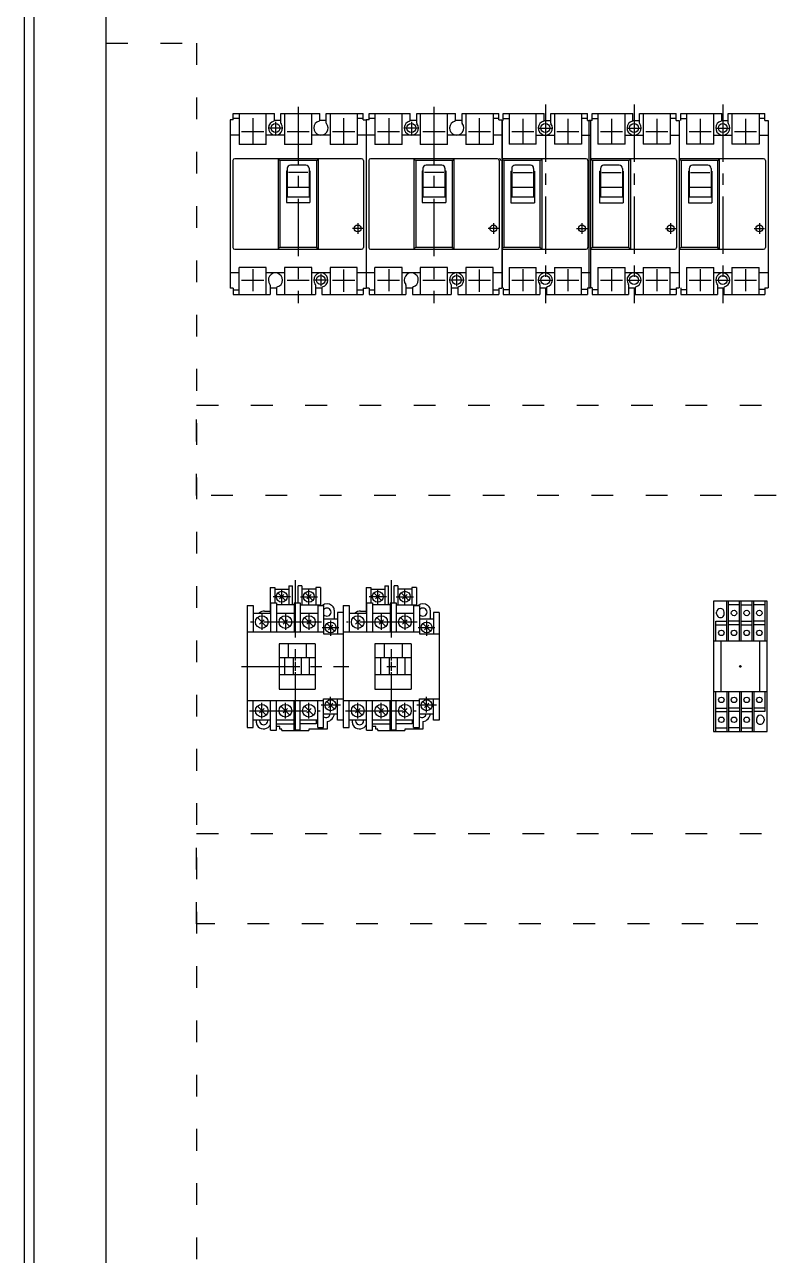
# Model space of a CAD drawing. Header units: millimetres. Extents: x 14879 to 47640, y -20740 to 344.
# Drawn here: x 43204 to 43616, y -1032 to -351 of the extents above; entities that cross this region are included whole.
import ezdxf

# ---------------------------------------------------------------- set-up
doc = ezdxf.new("R2010")
doc.units = ezdxf.units.MM
doc.linetypes.add('ACAD_ISO03W100', pattern=[30, 12, -18])
doc.linetypes.add('CENTER', pattern=[50.8, 31.75, -6.35, 6.35, -6.35])
for name, color, linetype in [('0A', 7, 'Continuous'), ('0B', 6, 'Continuous'), ('0C', 3, 'Continuous'), ('0D', 2, 'Continuous'), ('10', 6, 'CENTER'), ('F01_OUT', 6, 'Continuous'), ('F03_CNT', 1, 'CENTER')]:
    doc.layers.add(name, color=color, linetype=linetype)

msp = doc.modelspace()

# ---------------------------------------------------------------- linework, layer by layer
for p, q in [((43204.5, -1711.79), (43204.5, 288.21)), ((43209.5, 283.21), (43209.5, -1706.79)), ((43249.5, -1666.79), (43249.5, 243.21))]:
    msp.add_line(p, q)
at = {"color": 7, "linetype": 'Continuous'}
for p, q in [((43614.52, -670.14), (43585.02, -670.14)), ((43585.02, -670.14), (43585.02, -742.14)), ((43592.27, -692.14), (43592.27, -670.14)), ((43593.27, -692.14), (43593.27, -670.14)), ((43599.27, -672.14), (43593.27, -672.14)), ((43599.27, -692.14), (43599.27, -670.14)), ((43600.27, -692.14), (43600.27, -670.14)), ((43600.27, -672.14), (43606.27, -672.14)), ((43606.27, -692.14), (43606.27, -670.14)), ((43607.27, -692.14), (43607.27, -670.14)), ((43613.27, -672.14), (43607.27, -672.14)), ((43613.27, -670.14), (43613.27, -692.14)), ((43614.52, -742.14), (43614.52, -670.14)), ((43586.67, -677.04), (43586.67, -676.24)), ((43590.87, -677.04), (43590.87, -676.24)), ((43586.27, -681.14), (43592.27, -681.14)), ((43586.27, -692.14), (43586.27, -681.14)), ((43586.27, -683.14), (43592.27, -683.14)), ((43599.27, -681.14), (43593.27, -681.14)), ((43599.27, -683.14), (43593.27, -683.14)), ((43600.27, -681.14), (43606.27, -681.14)), ((43600.27, -683.14), (43606.27, -683.14)), ((43613.27, -681.14), (43607.27, -681.14)), ((43613.27, -683.14), (43607.27, -683.14)), ((43614.52, -692.14), (43585.02, -692.14)), ((43589.02, -692.14), (43589.02, -720.14)), ((43610.52, -720.14), (43610.52, -692.14)), ((43614.52, -720.14), (43585.02, -720.14)), ((43586.27, -742.14), (43586.27, -720.14)), ((43592.27, -720.14), (43592.27, -742.14)), ((43593.27, -720.14), (43593.27, -742.14)), ((43599.27, -720.14), (43599.27, -742.14)), ((43600.27, -720.14), (43600.27, -742.14)), ((43606.27, -720.14), (43606.27, -742.14)), ((43607.27, -720.14), (43607.27, -742.14)), ((43613.27, -720.14), (43613.27, -731.14)), ((43586.27, -729.14), (43592.27, -729.14)), ((43586.27, -731.14), (43592.27, -731.14)), ((43599.27, -729.14), (43593.27, -729.14)), ((43599.27, -731.14), (43593.27, -731.14)), ((43600.27, -729.14), (43606.27, -729.14)), ((43600.27, -731.14), (43606.27, -731.14)), ((43613.27, -729.14), (43607.27, -729.14)), ((43613.27, -731.14), (43607.27, -731.14)), ((43586.27, -740.14), (43592.27, -740.14)), ((43599.27, -740.14), (43593.27, -740.14)), ((43600.27, -740.14), (43606.27, -740.14)), ((43608.67, -735.24), (43608.67, -736.04)), ((43612.87, -735.24), (43612.87, -736.04)), ((43585.02, -742.14), (43614.52, -742.14))]:
    msp.add_line(p, q, dxfattribs=at)
at = {"color": 1, "linetype": 'ACAD_ISO03W100'}
for points in [[(43249.5, -361.79), (43299.49, -361.79), (43299.49, -1487.35), (43249.5, -1487.35)], [(43299.49, -611.79), (43299.49, -561.79), (44009.51, -561.79), (44009.51, -611.79)], [(43299.49, -848.44), (43299.49, -798.45), (43909.51, -798.45), (43909.51, -848.44)]]:
    msp.add_lwpolyline(points, close=True, dxfattribs=at)
at = {"color": 7, "linetype": 'Continuous'}
for centre, radius in [((43596.27, -676.64), 1.5), ((43603.27, -676.64), 1.5), ((43610.27, -676.64), 1.5), ((43589.27, -687.64), 1.5), ((43596.27, -687.64), 1.5), ((43603.27, -687.64), 1.5), ((43610.27, -687.64), 1.5), ((43599.77, -706.14), 0.5), ((43589.27, -724.64), 1.5), ((43596.27, -724.64), 1.5), ((43603.27, -724.64), 1.5), ((43610.27, -724.64), 1.5), ((43589.27, -735.64), 1.5), ((43596.27, -735.64), 1.5), ((43603.27, -735.64), 1.5)]:
    msp.add_circle(centre, radius, dxfattribs=at)
for centre, start, end in [((43588.77, -676.24), 0, 179.99996), ((43588.77, -677.04), 179.99998, 0.00001), ((43610.77, -735.24), 0, 179.99996), ((43610.77, -736.04), 179.99998, 0.00001)]:
    msp.add_arc(centre, 2.1, start, end, dxfattribs=at)
at = {"layer": '0A', "color": 7, "linetype": 'Continuous'}
for p, q in [((43351.49, -706.14), (43356.49, -706.14)), ((43353.99, -703.64), (43353.99, -708.64)), ((43404.49, -706.14), (43409.49, -706.14)), ((43406.99, -703.64), (43406.99, -708.64))]:
    msp.add_line(p, q, dxfattribs=at)
at = {"layer": '0B', "color": 6, "linetype": 'Continuous'}
for p, q in [((43340.04, -662.54), (43340.04, -675.54)), ((43340.04, -662.54), (43342.64, -662.54)), ((43342.64, -662.54), (43342.64, -663.54)), ((43342.64, -663.54), (43350.34, -663.54)), ((43350.34, -661.64), (43350.34, -663.54)), ((43350.34, -661.64), (43352.39, -661.64)), ((43352.39, -672.04), (43352.39, -661.64)), ((43355.59, -670.94), (43355.59, -661.64)), ((43357.64, -661.64), (43355.59, -661.64)), ((43357.64, -661.64), (43357.64, -663.54)), ((43365.34, -663.54), (43357.64, -663.54)), ((43367.94, -662.54), (43365.34, -662.54)), ((43365.34, -662.54), (43365.34, -663.54)), ((43367.94, -662.54), (43367.94, -672.44)), ((43393.04, -662.54), (43393.04, -675.54)), ((43393.04, -662.54), (43395.64, -662.54)), ((43395.64, -662.54), (43395.64, -663.54)), ((43395.64, -663.54), (43403.34, -663.54)), ((43403.34, -661.64), (43403.34, -663.54)), ((43403.34, -661.64), (43405.39, -661.64)), ((43405.39, -672.04), (43405.39, -661.64)), ((43408.59, -670.94), (43408.59, -661.64)), ((43410.64, -661.64), (43408.59, -661.64)), ((43410.64, -661.64), (43410.64, -663.54)), ((43418.34, -663.54), (43410.64, -663.54)), ((43420.94, -662.54), (43418.34, -662.54)), ((43418.34, -662.54), (43418.34, -663.54)), ((43420.94, -662.54), (43420.94, -672.44)), ((43327.49, -672.44), (43330.64, -672.44)), ((43327.49, -672.44), (43327.49, -739.84)), ((43330.64, -672.44), (43330.64, -676.64)), ((43353.34, -672.04), (43352.39, -672.04)), ((43353.34, -670.94), (43355.59, -670.94)), ((43353.34, -670.94), (43353.34, -672.04)), ((43367.94, -672.44), (43368.93, -672.44)), ((43380.49, -672.44), (43383.64, -672.44)), ((43380.49, -672.44), (43380.49, -739.84)), ((43383.64, -672.44), (43383.64, -676.64)), ((43406.34, -672.04), (43405.39, -672.04)), ((43406.34, -670.94), (43408.59, -670.94)), ((43406.34, -670.94), (43406.34, -672.04)), ((43420.94, -672.44), (43421.93, -672.44)), ((43330.64, -676.64), (43334.04, -676.64)), ((43336.99, -675.54), (43340.04, -675.54)), ((43375.49, -675.02), (43375.49, -679.94)), ((43375.49, -679.94), (43377.34, -679.94)), ((43380.49, -676.44), (43377.34, -676.44)), ((43377.34, -676.44), (43377.34, -679.94)), ((43380.49, -676.44), (43380.49, -735.84)), ((43383.64, -676.64), (43387.04, -676.64)), ((43389.99, -675.54), (43393.04, -675.54)), ((43428.49, -675.02), (43428.49, -679.94)), ((43428.49, -679.94), (43430.34, -679.94)), ((43433.49, -676.44), (43430.34, -676.44)), ((43430.34, -676.44), (43430.34, -679.94)), ((43433.49, -676.44), (43433.49, -735.84)), ((43433.49, -676.44), (43433.49, -735.84)), ((43375.49, -732.34), (43377.34, -732.34)), ((43377.34, -735.84), (43377.34, -732.34)), ((43428.49, -732.34), (43430.34, -732.34)), ((43430.34, -735.84), (43430.34, -732.34)), ((43327.49, -739.84), (43330.64, -739.84)), ((43330.64, -735.64), (43332.49, -735.64)), ((43330.64, -739.84), (43330.64, -735.64)), ((43332.49, -737.26), (43332.49, -735.64)), ((43340.34, -741.34), (43340.34, -738.47)), ((43340.34, -741.34), (43343.64, -741.34)), ((43343.64, -741.34), (43343.64, -739.44)), ((43345.49, -739.44), (43343.64, -739.44)), ((43345.49, -740.84), (43345.49, -739.44)), ((43346.49, -740.84), (43345.49, -740.84)), ((43346.49, -741.64), (43346.49, -740.84)), ((43361.49, -740.84), (43361.49, -741.64)), ((43371.49, -740.84), (43361.49, -740.84)), ((43371.49, -736.61), (43371.49, -740.84)), ((43380.49, -735.84), (43377.34, -735.84)), ((43380.49, -739.84), (43383.64, -739.84)), ((43383.64, -735.64), (43385.49, -735.64)), ((43383.64, -739.84), (43383.64, -735.64)), ((43385.49, -737.26), (43385.49, -735.64)), ((43393.34, -741.34), (43393.34, -738.47)), ((43393.34, -741.34), (43396.64, -741.34)), ((43396.64, -741.34), (43396.64, -739.44)), ((43398.49, -739.44), (43396.64, -739.44)), ((43398.49, -740.84), (43398.49, -739.44)), ((43399.49, -740.84), (43398.49, -740.84)), ((43399.49, -741.64), (43399.49, -740.84)), ((43414.49, -740.84), (43414.49, -741.64)), ((43424.49, -740.84), (43414.49, -740.84)), ((43424.49, -736.61), (43424.49, -740.84)), ((43433.49, -735.84), (43430.34, -735.84)), ((43346.49, -741.64), (43361.49, -741.64)), ((43399.49, -741.64), (43414.49, -741.64))]:
    msp.add_line(p, q, dxfattribs=at)
for centre, radius, start, end in [((43371.49, -676.14), 4.5, 55.3083, 124.692), ((43371.49, -676.14), 4.5, 48.1896, 55.3083), ((43372.49, -675.02), 3, 0, 48.1897), ((43424.49, -676.14), 4.5, 55.3083, 124.692), ((43424.49, -676.14), 4.5, 48.1896, 55.3083), ((43425.49, -675.02), 3, 0, 48.1897), ((43336.99, -680.04), 4.5, 90.0002, 130.927), ((43389.99, -680.04), 4.5, 90.0002, 130.927), ((43370.99, -732.14), 4.5, 276.379, 357.453), ((43423.99, -732.14), 4.5, 276.379, 357.453), ((43335.49, -737.26), 3, 180, 228.19), ((43336.49, -736.14), 4.5, 228.19, 328.822), ((43388.49, -737.26), 3, 180, 228.19), ((43389.49, -736.14), 4.5, 228.19, 328.822)]:
    msp.add_arc(centre, radius, start, end, dxfattribs=at)
at = {"layer": '0C', "color": 3, "linetype": 'Continuous'}
for p, q in [((43342.64, -663.54), (43342.64, -670.94)), ((43350.34, -663.54), (43350.34, -672.04)), ((43357.64, -663.54), (43357.64, -672.04)), ((43365.34, -663.54), (43365.34, -672.04)), ((43395.64, -663.54), (43395.64, -670.94)), ((43403.34, -663.54), (43403.34, -672.04)), ((43410.64, -663.54), (43410.64, -672.04)), ((43418.34, -663.54), (43418.34, -672.04)), ((43340.34, -670.94), (43343.64, -670.94)), ((43340.34, -670.94), (43340.34, -687.14)), ((43343.64, -670.94), (43343.64, -687.14)), ((43352.39, -672.04), (43343.64, -672.04)), ((43353.34, -672.04), (43353.34, -687.14)), ((43355.59, -670.94), (43356.64, -670.94)), ((43356.64, -670.94), (43356.64, -687.14)), ((43356.64, -672.04), (43367.94, -672.04)), ((43366.34, -672.44), (43367.94, -672.44)), ((43366.34, -672.44), (43366.34, -687.14)), ((43368.93, -672.44), (43369.64, -672.44)), ((43369.64, -672.44), (43369.64, -688.14)), ((43393.34, -670.94), (43396.64, -670.94)), ((43393.34, -670.94), (43393.34, -687.14)), ((43396.64, -670.94), (43396.64, -687.14)), ((43405.39, -672.04), (43396.64, -672.04)), ((43406.34, -672.04), (43406.34, -687.14)), ((43408.59, -670.94), (43409.64, -670.94)), ((43409.64, -670.94), (43409.64, -687.14)), ((43409.64, -672.04), (43420.94, -672.04)), ((43419.34, -672.44), (43420.94, -672.44)), ((43419.34, -672.44), (43419.34, -687.14)), ((43421.93, -672.44), (43422.64, -672.44)), ((43422.64, -672.44), (43422.64, -688.14)), ((43330.64, -676.64), (43330.64, -687.14)), ((43334.04, -676.64), (43339.94, -676.64)), ((43339.94, -676.64), (43340.34, -676.64)), ((43340.04, -675.54), (43340.04, -676.64)), ((43343.64, -676.64), (43353.34, -676.64)), ((43356.64, -676.64), (43366.34, -676.64)), ((43369.64, -679.94), (43375.49, -679.94)), ((43377.34, -679.94), (43377.34, -688.14)), ((43383.64, -676.64), (43383.64, -687.14)), ((43387.04, -676.64), (43392.94, -676.64)), ((43392.94, -676.64), (43393.34, -676.64)), ((43393.04, -675.54), (43393.04, -676.64)), ((43396.64, -676.64), (43406.34, -676.64)), ((43409.64, -676.64), (43419.34, -676.64)), ((43422.64, -679.94), (43428.49, -679.94)), ((43430.34, -679.94), (43430.34, -688.14)), ((43369.64, -687.14), (43327.49, -687.14)), ((43344.99, -693.64), (43344.99, -718.64)), ((43364.99, -693.64), (43344.99, -693.64)), ((43349.99, -693.64), (43349.99, -701.44)), ((43359.99, -693.64), (43359.99, -701.44)), ((43364.99, -693.64), (43364.99, -718.64)), ((43369.64, -688.14), (43380.49, -688.14)), ((43422.64, -687.14), (43380.49, -687.14)), ((43397.99, -693.64), (43397.99, -718.64)), ((43417.99, -693.64), (43397.99, -693.64)), ((43402.99, -693.64), (43402.99, -701.44)), ((43412.99, -693.64), (43412.99, -701.44)), ((43417.99, -693.64), (43417.99, -718.64)), ((43422.64, -688.14), (43433.49, -688.14)), ((43364.99, -701.44), (43344.99, -701.44)), ((43348.24, -710.84), (43348.24, -701.44)), ((43352.74, -701.44), (43352.74, -710.84)), ((43357.24, -701.44), (43357.24, -710.84)), ((43361.74, -710.84), (43361.74, -701.44)), ((43417.99, -701.44), (43397.99, -701.44)), ((43401.24, -710.84), (43401.24, -701.44)), ((43405.74, -701.44), (43405.74, -710.84)), ((43410.24, -701.44), (43410.24, -710.84)), ((43414.74, -710.84), (43414.74, -701.44)), ((43364.99, -710.84), (43344.99, -710.84)), ((43417.99, -710.84), (43397.99, -710.84)), ((43344.99, -718.64), (43364.99, -718.64)), ((43397.99, -718.64), (43417.99, -718.64)), ((43369.64, -725.14), (43327.49, -725.14)), ((43330.64, -735.64), (43330.64, -725.14)), ((43340.34, -733.81), (43340.34, -725.14)), ((43343.64, -739.44), (43343.64, -725.14)), ((43353.34, -741.34), (43353.34, -725.14)), ((43356.64, -741.34), (43356.64, -725.14)), ((43366.34, -739.84), (43366.34, -725.14)), ((43369.64, -724.14), (43380.49, -724.14)), ((43369.64, -739.84), (43369.64, -724.14)), ((43377.34, -732.34), (43377.34, -724.14)), ((43422.64, -725.14), (43380.49, -725.14)), ((43383.64, -735.64), (43383.64, -725.14)), ((43393.34, -733.81), (43393.34, -725.14)), ((43396.64, -739.44), (43396.64, -725.14)), ((43406.34, -741.34), (43406.34, -725.14)), ((43409.64, -741.34), (43409.64, -725.14)), ((43419.34, -739.84), (43419.34, -725.14)), ((43422.64, -724.14), (43433.49, -724.14)), ((43422.64, -739.84), (43422.64, -724.14)), ((43430.34, -732.34), (43430.34, -724.14)), ((43340.34, -738.47), (43340.34, -733.81)), ((43369.64, -732.34), (43375.49, -732.34)), ((43393.34, -738.47), (43393.34, -733.81)), ((43422.64, -732.34), (43428.49, -732.34)), ((43332.49, -735.64), (43340.34, -735.64)), ((43343.64, -735.64), (43353.34, -735.64)), ((43343.64, -737.84), (43353.34, -737.84)), ((43356.64, -741.34), (43353.34, -741.34)), ((43356.64, -735.64), (43366.34, -735.64)), ((43365.49, -737.84), (43356.64, -737.84)), ((43365.49, -735.64), (43365.49, -737.84)), ((43366.34, -739.84), (43369.64, -739.84)), ((43385.49, -735.64), (43393.34, -735.64)), ((43396.64, -735.64), (43406.34, -735.64)), ((43396.64, -737.84), (43406.34, -737.84)), ((43409.64, -741.34), (43406.34, -741.34)), ((43409.64, -735.64), (43419.34, -735.64)), ((43418.49, -737.84), (43409.64, -737.84)), ((43418.49, -735.64), (43418.49, -737.84)), ((43419.34, -739.84), (43422.64, -739.84))]:
    msp.add_line(p, q, dxfattribs=at)
for centre, start, end in [((43371.49, -676.14), 214.692, 145.308), ((43424.49, -676.14), 214.692, 145.308), ((43370.99, -732.14), 233.13, 354.9), ((43423.99, -732.14), 233.13, 354.9), ((43336.49, -736.14), 167.161, 12.84), ((43389.49, -736.14), 167.161, 12.84)]:
    msp.add_arc(centre, 2.25, start, end, dxfattribs=at)
at = {"layer": '0D', "color": 2, "linetype": 'Continuous'}
for p, q in [((43348.61, -669.76), (43344.37, -665.52)), ((43345.26, -668.87), (43347.73, -666.4)), ((43363.61, -669.76), (43359.37, -665.52)), ((43360.26, -668.87), (43362.73, -666.4)), ((43401.61, -669.76), (43397.37, -665.52)), ((43398.26, -668.87), (43400.73, -666.4)), ((43416.61, -669.76), (43412.37, -665.52)), ((43413.26, -668.87), (43415.73, -666.4)), ((43333.02, -679.16), (43337.97, -684.11)), ((43346.02, -679.16), (43350.97, -684.11)), ((43359.02, -679.16), (43363.97, -684.11)), ((43386.02, -679.16), (43390.97, -684.11)), ((43399.02, -679.16), (43403.97, -684.11)), ((43412.02, -679.16), (43416.97, -684.11)), ((43336.73, -680.4), (43334.26, -682.87)), ((43349.73, -680.4), (43347.26, -682.87)), ((43362.73, -680.4), (43360.26, -682.87)), ((43375.61, -686.76), (43371.37, -682.52)), ((43372.26, -685.87), (43374.73, -683.4)), ((43389.73, -680.4), (43387.26, -682.87)), ((43402.73, -680.4), (43400.26, -682.87)), ((43415.73, -680.4), (43413.26, -682.87)), ((43428.61, -686.76), (43424.37, -682.52)), ((43425.26, -685.87), (43427.73, -683.4)), ((43375.61, -729.76), (43371.37, -725.52)), ((43372.26, -728.87), (43374.73, -726.4)), ((43428.61, -729.76), (43424.37, -725.52)), ((43425.26, -728.87), (43427.73, -726.4)), ((43333.02, -728.16), (43337.97, -733.11)), ((43336.73, -729.4), (43334.26, -731.87)), ((43346.02, -728.16), (43350.97, -733.11)), ((43349.73, -729.4), (43347.26, -731.87)), ((43359.02, -728.16), (43363.97, -733.11)), ((43362.73, -729.4), (43360.26, -731.87)), ((43386.02, -728.16), (43390.97, -733.11)), ((43389.73, -729.4), (43387.26, -731.87)), ((43399.02, -728.16), (43403.97, -733.11)), ((43402.73, -729.4), (43400.26, -731.87)), ((43412.02, -728.16), (43416.97, -733.11)), ((43415.73, -729.4), (43413.26, -731.87))]:
    msp.add_line(p, q, dxfattribs=at)
for centre, radius in [((43346.49, -667.64), 3), ((43361.49, -667.64), 3), ((43399.49, -667.64), 3), ((43414.49, -667.64), 3), ((43335.49, -681.64), 3.5), ((43348.49, -681.64), 3.5), ((43361.49, -681.64), 3.5), ((43388.49, -681.64), 3.5), ((43401.49, -681.64), 3.5), ((43414.49, -681.64), 3.5), ((43373.49, -684.64), 3), ((43426.49, -684.64), 3), ((43335.49, -730.64), 3.5), ((43348.49, -730.64), 3.5), ((43361.49, -730.64), 3.5), ((43373.49, -727.64), 3), ((43388.49, -730.64), 3.5), ((43401.49, -730.64), 3.5), ((43414.49, -730.64), 3.5), ((43426.49, -727.64), 3)]:
    msp.add_circle(centre, radius, dxfattribs=at)
at = {"layer": '10', "color": 6, "linetype": 'CENTER'}
for p, q in [((43353.99, -658.46), (43353.99, -745.21)), ((43406.99, -658.46), (43406.99, -745.21)), ((43346.49, -671.74), (43346.49, -663.73)), ((43361.49, -671.74), (43361.49, -663.73)), ((43399.49, -671.74), (43399.49, -663.73)), ((43414.49, -671.74), (43414.49, -663.73)), ((43351.26, -667.64), (43341.84, -667.64)), ((43356.77, -667.64), (43366.26, -667.64)), ((43404.26, -667.64), (43394.84, -667.64)), ((43409.77, -667.64), (43419.26, -667.64)), ((43335.49, -677.27), (43335.49, -685.92)), ((43348.49, -677.27), (43348.49, -685.92)), ((43361.49, -677.27), (43361.49, -685.92)), ((43388.49, -677.27), (43388.49, -685.92)), ((43401.49, -677.27), (43401.49, -685.92)), ((43414.49, -677.27), (43414.49, -685.92)), ((43368.37, -681.64), (43329.32, -681.64)), ((43368.81, -684.64), (43377.96, -684.64)), ((43373.49, -680.71), (43373.49, -689.27)), ((43421.37, -681.64), (43382.32, -681.64)), ((43421.81, -684.64), (43430.96, -684.64)), ((43426.49, -680.71), (43426.49, -689.27)), ((43324.2, -706.14), (43383.61, -706.14)), ((43335.49, -735.01), (43335.49, -726.36)), ((43348.49, -735.01), (43348.49, -726.36)), ((43361.49, -735.01), (43361.49, -726.36)), ((43378.94, -727.64), (43368.19, -727.64)), ((43373.49, -731.66), (43373.49, -723)), ((43388.49, -735.01), (43388.49, -726.36)), ((43401.49, -735.01), (43401.49, -726.36)), ((43414.49, -735.01), (43414.49, -726.36)), ((43431.94, -727.64), (43421.19, -727.64)), ((43426.49, -731.66), (43426.49, -723)), ((43328.62, -730.64), (43367.66, -730.64)), ((43381.62, -730.64), (43420.66, -730.64))]:
    msp.add_line(p, q, dxfattribs=at)
at = {"layer": 'F01_OUT'}
for p, q in [((43319.69, -404.13), (43319.69, -400.63)), ((43319.69, -400.63), (43342.47, -400.63)), ((43322.91, -400.63), (43322.91, -417.66)), ((43337.98, -417.66), (43337.98, -400.63)), ((43342.47, -404.35), (43342.47, -400.63)), ((43346.08, -400.63), (43367.47, -400.63)), ((43346.08, -405.95), (43346.08, -400.63)), ((43348.03, -400.63), (43348.03, -417.66)), ((43363.11, -417.66), (43363.11, -400.63)), ((43367.47, -404.35), (43367.47, -400.63)), ((43371.08, -400.63), (43391.45, -400.63)), ((43371.08, -405.86), (43371.08, -400.63)), ((43373.16, -400.63), (43373.16, -417.66)), ((43388.23, -400.63), (43388.23, -417.66)), ((43391.45, -404.13), (43391.45, -400.63)), ((43394.69, -404.13), (43394.69, -400.63)), ((43394.69, -400.63), (43417.47, -400.63)), ((43397.91, -400.63), (43397.91, -417.66)), ((43412.98, -417.66), (43412.98, -400.63)), ((43417.47, -404.35), (43417.47, -400.63)), ((43421.08, -400.63), (43442.47, -400.63)), ((43421.08, -405.95), (43421.08, -400.63)), ((43423.03, -400.63), (43423.03, -417.66)), ((43438.11, -417.66), (43438.11, -400.63)), ((43442.47, -404.35), (43442.47, -400.63)), ((43446.08, -400.63), (43466.45, -400.63)), ((43446.08, -405.86), (43446.08, -400.63)), ((43448.16, -400.63), (43448.16, -417.66)), ((43463.23, -400.63), (43463.23, -417.66)), ((43466.45, -404.13), (43466.45, -400.63)), ((43468.87, -404.38), (43468.87, -400.63)), ((43468.87, -400.63), (43491.47, -400.63)), ((43472.07, -400.63), (43472.07, -417.63)), ((43487.07, -417.63), (43487.07, -400.63)), ((43491.47, -404.37), (43491.47, -400.63)), ((43495.07, -405.96), (43495.07, -400.63)), ((43495.07, -400.63), (43515.27, -400.63)), ((43497.07, -400.63), (43497.07, -417.63)), ((43512.07, -400.63), (43512.07, -417.63)), ((43515.27, -404.38), (43515.27, -400.63)), ((43517.87, -404.38), (43517.87, -400.63)), ((43517.87, -400.63), (43540.47, -400.63)), ((43521.07, -400.63), (43521.07, -417.63)), ((43536.07, -417.63), (43536.07, -400.63)), ((43540.47, -404.37), (43540.47, -400.63)), ((43544.07, -405.96), (43544.07, -400.63)), ((43544.07, -400.63), (43564.27, -400.63)), ((43546.07, -400.63), (43546.07, -417.63)), ((43561.07, -400.63), (43561.07, -417.63)), ((43564.27, -404.38), (43564.27, -400.63)), ((43566.87, -404.38), (43566.87, -400.63)), ((43566.87, -400.63), (43589.47, -400.63)), ((43570.07, -400.63), (43570.07, -417.63)), ((43585.07, -417.63), (43585.07, -400.63)), ((43589.47, -404.37), (43589.47, -400.63)), ((43593.07, -405.96), (43593.07, -400.63)), ((43593.07, -400.63), (43613.27, -400.63)), ((43595.07, -400.63), (43595.07, -417.63)), ((43610.07, -400.63), (43610.07, -417.63)), ((43613.27, -404.38), (43613.27, -400.63)), ((43318.07, -404.13), (43318.07, -497.13)), ((43319.69, -404.13), (43318.07, -404.13)), ((43319.69, -403.13), (43322.91, -403.13)), ((43342.47, -404.35), (43346.08, -404.35)), ((43367.47, -404.35), (43371.08, -404.35)), ((43388.23, -403.13), (43391.45, -403.13)), ((43391.45, -404.13), (43393.07, -404.13)), ((43393.07, -404.13), (43393.07, -497.13)), ((43393.07, -404.13), (43393.07, -497.13)), ((43394.69, -404.13), (43393.07, -404.13)), ((43394.69, -403.13), (43397.91, -403.13)), ((43417.47, -404.35), (43421.08, -404.35)), ((43442.47, -404.35), (43446.08, -404.35)), ((43463.23, -403.13), (43466.45, -403.13)), ((43466.45, -404.13), (43468.07, -404.13)), ((43468.07, -404.13), (43468.07, -497.13)), ((43468.07, -404.13), (43468.07, -497.13)), ((43468.07, -404.13), (43468.07, -497.13)), ((43468.07, -404.13), (43468.07, -497.13)), ((43468.17, -404.01), (43468.17, -497.01)), ((43468.17, -404.01), (43468.17, -497.01)), ((43468.87, -403.43), (43472.07, -403.43)), ((43491.47, -404.38), (43495.07, -404.38)), ((43515.27, -403.43), (43512.07, -403.43)), ((43515.27, -404.38), (43517.07, -404.38)), ((43517.87, -404.38), (43516.07, -404.38)), ((43516.07, -404.38), (43516.07, -496.88)), ((43517.07, -404.38), (43517.07, -496.88)), ((43517.87, -403.43), (43521.07, -403.43)), ((43540.47, -404.38), (43544.07, -404.38)), ((43564.27, -403.43), (43561.07, -403.43)), ((43564.27, -404.38), (43566.07, -404.38)), ((43566.07, -404.38), (43566.07, -496.88)), ((43566.07, -404.38), (43566.07, -496.88)), ((43566.87, -403.43), (43570.07, -403.43)), ((43589.47, -404.38), (43593.07, -404.38)), ((43613.27, -403.43), (43610.07, -403.43)), ((43613.27, -404.38), (43615.07, -404.38)), ((43615.07, -404.38), (43615.07, -496.88)), ((43322.91, -412.63), (43318.07, -412.63)), ((43348.03, -412.63), (43337.98, -412.63)), ((43373.16, -412.63), (43363.11, -412.63)), ((43393.07, -412.63), (43388.23, -412.63)), ((43397.91, -412.63), (43393.07, -412.63)), ((43423.03, -412.63), (43412.98, -412.63)), ((43448.16, -412.63), (43438.11, -412.63)), ((43468.07, -412.63), (43463.23, -412.63)), ((43497.07, -412.73), (43487.07, -412.73)), ((43517.07, -412.73), (43512.07, -412.73)), ((43546.07, -412.73), (43536.07, -412.73)), ((43566.07, -412.73), (43561.07, -412.73)), ((43595.07, -412.73), (43585.07, -412.73)), ((43615.07, -412.73), (43610.07, -412.73)), ((43337.98, -417.66), (43322.91, -417.66)), ((43363.11, -417.66), (43348.03, -417.66)), ((43388.23, -417.66), (43373.16, -417.66)), ((43412.98, -417.66), (43397.91, -417.66)), ((43438.11, -417.66), (43423.03, -417.66)), ((43463.23, -417.66), (43448.16, -417.66)), ((43487.07, -417.63), (43472.07, -417.63)), ((43512.07, -417.63), (43497.07, -417.63)), ((43536.07, -417.63), (43521.07, -417.63)), ((43561.07, -417.63), (43546.07, -417.63)), ((43585.07, -417.63), (43570.07, -417.63)), ((43610.07, -417.63), (43595.07, -417.63)), ((43319.57, -426.63), (43319.57, -474.63)), ((43390.57, -425.63), (43320.57, -425.63)), ((43344.51, -425.98), (43344.51, -475.27)), ((43345.52, -426.63), (43344.51, -426.05)), ((43345.52, -426.63), (43345.52, -474.62)), ((43365.62, -426.63), (43345.52, -426.63)), ((43365.62, -426.63), (43366.62, -426.05)), ((43365.62, -426.63), (43365.62, -474.62)), ((43366.62, -425.98), (43366.62, -475.27)), ((43391.57, -426.63), (43391.57, -474.63)), ((43394.57, -426.63), (43394.57, -474.63)), ((43465.57, -425.63), (43395.57, -425.63)), ((43419.51, -425.98), (43419.51, -475.27)), ((43420.52, -426.63), (43419.51, -426.05)), ((43420.52, -426.63), (43420.52, -474.62)), ((43440.62, -426.63), (43420.52, -426.63)), ((43440.62, -426.63), (43441.62, -426.05)), ((43440.62, -426.63), (43440.62, -474.62)), ((43441.62, -425.98), (43441.62, -475.27)), ((43466.57, -426.63), (43466.57, -474.63)), ((43468.07, -425.98), (43468.07, -475.27)), ((43469.07, -426.63), (43468.07, -426.05)), ((43514.57, -425.63), (43468.42, -425.63)), ((43489.07, -426.63), (43469.07, -426.63)), ((43469.07, -426.63), (43469.07, -474.63)), ((43489.07, -426.63), (43490.07, -426.05)), ((43489.07, -426.63), (43489.07, -474.63)), ((43490.07, -425.98), (43490.07, -475.27)), ((43515.57, -426.63), (43515.57, -474.63)), ((43517.07, -425.98), (43517.07, -475.27)), ((43518.07, -426.63), (43517.07, -426.05)), ((43563.57, -425.63), (43517.42, -425.63)), ((43538.07, -426.63), (43518.07, -426.63)), ((43518.07, -426.63), (43518.07, -474.63)), ((43538.07, -426.63), (43539.07, -426.05)), ((43538.07, -426.63), (43538.07, -474.63)), ((43539.07, -425.98), (43539.07, -475.27)), ((43564.57, -426.63), (43564.57, -474.63)), ((43566.07, -425.98), (43566.07, -475.27)), ((43567.07, -426.63), (43566.07, -426.05)), ((43612.57, -425.63), (43566.42, -425.63)), ((43587.07, -426.63), (43567.07, -426.63)), ((43567.07, -426.63), (43567.07, -474.63)), ((43587.07, -426.63), (43588.07, -426.05)), ((43587.07, -426.63), (43587.07, -474.63)), ((43588.07, -425.98), (43588.07, -475.27)), ((43613.57, -426.63), (43613.57, -474.63)), ((43349.04, -432.29), (43349.04, -449.87)), ((43349.04, -432.29), (43349.49, -432.29)), ((43349.49, -430.89), (43349.49, -446.71)), ((43360.95, -433.26), (43350.28, -433.26)), ((43359.89, -429.13), (43351.25, -429.13)), ((43361.65, -430.89), (43361.65, -446.71)), ((43361.65, -432.29), (43362.1, -432.29)), ((43362.1, -432.29), (43362.1, -449.87)), ((43424.04, -432.29), (43424.04, -449.87)), ((43424.04, -432.29), (43424.49, -432.29)), ((43424.49, -430.89), (43424.49, -446.71)), ((43435.95, -433.26), (43425.28, -433.26)), ((43434.89, -429.13), (43426.25, -429.13)), ((43436.65, -430.89), (43436.65, -446.71)), ((43436.65, -432.29), (43437.1, -432.29)), ((43437.1, -432.29), (43437.1, -449.87)), ((43473.07, -432.38), (43473.07, -449.88)), ((43473.07, -432.38), (43473.52, -432.38)), ((43473.52, -430.99), (43473.52, -446.73)), ((43484.92, -433.35), (43474.31, -433.35)), ((43483.87, -429.24), (43475.27, -429.24)), ((43485.62, -430.99), (43485.62, -446.73)), ((43485.62, -432.38), (43486.07, -432.38)), ((43486.07, -432.38), (43486.07, -449.88)), ((43522.07, -432.38), (43522.07, -449.88)), ((43522.07, -432.38), (43522.52, -432.38)), ((43522.52, -430.99), (43522.52, -446.73)), ((43533.92, -433.35), (43523.31, -433.35)), ((43532.87, -429.24), (43524.27, -429.24)), ((43534.62, -430.99), (43534.62, -446.73)), ((43534.62, -432.38), (43535.07, -432.38)), ((43535.07, -432.38), (43535.07, -449.88)), ((43571.07, -432.38), (43571.07, -449.88)), ((43571.07, -432.38), (43571.52, -432.38)), ((43571.52, -430.99), (43571.52, -446.73)), ((43582.92, -433.35), (43572.31, -433.35)), ((43581.87, -429.24), (43573.27, -429.24)), ((43583.62, -430.99), (43583.62, -446.73)), ((43583.62, -432.38), (43584.07, -432.38)), ((43584.07, -432.38), (43584.07, -449.88)), ((43349.04, -435.45), (43349.49, -435.45)), ((43349.49, -441.3), (43361.65, -441.3)), ((43361.65, -435.45), (43362.1, -435.45)), ((43424.04, -435.45), (43424.49, -435.45)), ((43424.49, -441.3), (43436.65, -441.3)), ((43436.65, -435.45), (43437.1, -435.45)), ((43473.07, -435.53), (43473.52, -435.53)), ((43473.52, -441.35), (43485.62, -441.35)), ((43485.62, -435.53), (43486.07, -435.53)), ((43522.07, -435.53), (43522.52, -435.53)), ((43522.52, -441.35), (43534.62, -441.35)), ((43534.62, -435.53), (43535.07, -435.53)), ((43571.07, -435.53), (43571.52, -435.53)), ((43571.52, -441.35), (43583.62, -441.35)), ((43583.62, -435.53), (43584.07, -435.53)), ((43349.04, -446.71), (43362.1, -446.71)), ((43424.04, -446.71), (43437.1, -446.71)), ((43473.07, -446.73), (43486.07, -446.73)), ((43522.07, -446.73), (43535.07, -446.73)), ((43571.07, -446.73), (43584.07, -446.73)), ((43349.04, -449.87), (43362.1, -449.87)), ((43424.04, -449.87), (43437.1, -449.87)), ((43473.07, -449.88), (43486.07, -449.88)), ((43522.07, -449.88), (43535.07, -449.88)), ((43571.07, -449.88), (43584.07, -449.88)), ((43320.57, -475.63), (43390.57, -475.63)), ((43345.52, -474.62), (43344.51, -475.2)), ((43365.62, -474.62), (43345.52, -474.62)), ((43365.62, -474.62), (43366.62, -475.2)), ((43395.57, -475.63), (43465.57, -475.63)), ((43420.52, -474.62), (43419.51, -475.2)), ((43440.62, -474.62), (43420.52, -474.62)), ((43440.62, -474.62), (43441.62, -475.2)), ((43469.07, -474.63), (43468.07, -475.2)), ((43468.42, -475.63), (43514.57, -475.63)), ((43489.07, -474.63), (43469.07, -474.63)), ((43489.07, -474.63), (43490.07, -475.2)), ((43518.07, -474.63), (43517.07, -475.2)), ((43517.42, -475.63), (43563.57, -475.63)), ((43538.07, -474.63), (43518.07, -474.63)), ((43538.07, -474.63), (43539.07, -475.2)), ((43567.07, -474.63), (43566.07, -475.2)), ((43566.42, -475.63), (43612.57, -475.63)), ((43587.07, -474.63), (43567.07, -474.63)), ((43587.07, -474.63), (43588.07, -475.2)), ((43322.91, -488.63), (43318.07, -488.63)), ((43322.91, -500.63), (43322.91, -485.63)), ((43337.98, -485.63), (43322.91, -485.63)), ((43337.98, -500.63), (43337.98, -485.63)), ((43348.03, -488.63), (43337.98, -488.63)), ((43348.03, -485.63), (43348.03, -500.63)), ((43363.11, -485.63), (43348.03, -485.63)), ((43363.11, -500.63), (43363.11, -485.63)), ((43373.16, -488.63), (43363.11, -488.63)), ((43373.16, -485.63), (43373.16, -500.63)), ((43388.23, -485.63), (43373.16, -485.63)), ((43388.23, -500.63), (43388.23, -485.63)), ((43393.07, -488.63), (43388.23, -488.63)), ((43397.91, -488.63), (43393.07, -488.63)), ((43397.91, -500.63), (43397.91, -485.63)), ((43412.98, -485.63), (43397.91, -485.63)), ((43412.98, -500.63), (43412.98, -485.63)), ((43423.03, -488.63), (43412.98, -488.63)), ((43423.03, -485.63), (43423.03, -500.63)), ((43438.11, -485.63), (43423.03, -485.63)), ((43438.11, -500.63), (43438.11, -485.63)), ((43448.16, -488.63), (43438.11, -488.63)), ((43448.16, -485.63), (43448.16, -500.63)), ((43463.23, -485.63), (43448.16, -485.63)), ((43463.23, -500.63), (43463.23, -485.63)), ((43468.07, -488.63), (43463.23, -488.63)), ((43472.07, -485.63), (43472.07, -500.63)), ((43472.07, -485.63), (43487.07, -485.63)), ((43487.07, -500.63), (43487.07, -485.63)), ((43497.07, -488.63), (43487.07, -488.63)), ((43497.07, -485.63), (43497.07, -500.63)), ((43497.07, -485.63), (43512.07, -485.63)), ((43512.07, -500.63), (43512.07, -485.63)), ((43517.07, -488.63), (43512.07, -488.63)), ((43521.07, -485.63), (43521.07, -500.63)), ((43521.07, -485.63), (43536.07, -485.63)), ((43536.07, -500.63), (43536.07, -485.63)), ((43546.07, -488.63), (43536.07, -488.63)), ((43546.07, -485.63), (43546.07, -500.63)), ((43546.07, -485.63), (43561.07, -485.63)), ((43561.07, -500.63), (43561.07, -485.63)), ((43566.07, -488.63), (43561.07, -488.63)), ((43570.07, -485.63), (43570.07, -500.63)), ((43570.07, -485.63), (43585.07, -485.63)), ((43585.07, -500.63), (43585.07, -485.63)), ((43595.07, -488.63), (43585.07, -488.63)), ((43595.07, -485.63), (43595.07, -500.63)), ((43595.07, -485.63), (43610.07, -485.63)), ((43610.07, -500.63), (43610.07, -485.63)), ((43615.07, -488.63), (43610.07, -488.63)), ((43340.05, -495.4), (43340.05, -500.63)), ((43364.21, -492.63), (43364.21, -492.65)), ((43365.05, -495.31), (43365.05, -500.63)), ((43415.05, -495.4), (43415.05, -500.63)), ((43439.21, -492.63), (43439.21, -492.65)), ((43440.05, -495.31), (43440.05, -500.63)), ((43488.17, -492.62), (43488.17, -492.64)), ((43489.07, -495.29), (43489.07, -500.63)), ((43537.17, -492.62), (43537.17, -492.64)), ((43538.07, -495.29), (43538.07, -500.63)), ((43586.17, -492.62), (43586.17, -492.64)), ((43587.07, -495.29), (43587.07, -500.63)), ((43319.69, -497.13), (43318.07, -497.13)), ((43319.69, -497.13), (43319.69, -500.63)), ((43319.69, -498.13), (43322.91, -498.13)), ((43319.69, -500.63), (43340.05, -500.63)), ((43340.05, -496.91), (43343.67, -496.91)), ((43343.67, -496.9), (43343.67, -500.63)), ((43343.67, -500.63), (43365.05, -500.63)), ((43365.05, -496.91), (43368.67, -496.91)), ((43368.67, -496.91), (43368.67, -500.63)), ((43368.67, -500.63), (43391.45, -500.63)), ((43388.23, -498.13), (43391.45, -498.13)), ((43391.45, -497.13), (43391.45, -500.63)), ((43391.45, -497.13), (43393.07, -497.13)), ((43394.69, -497.13), (43393.07, -497.13)), ((43394.69, -497.13), (43394.69, -500.63)), ((43394.69, -498.13), (43397.91, -498.13)), ((43394.69, -500.63), (43415.05, -500.63)), ((43415.05, -496.91), (43418.67, -496.91)), ((43418.67, -496.9), (43418.67, -500.63)), ((43418.67, -500.63), (43440.05, -500.63)), ((43440.05, -496.91), (43443.67, -496.91)), ((43443.67, -496.91), (43443.67, -500.63)), ((43443.67, -500.63), (43466.45, -500.63)), ((43463.23, -498.13), (43466.45, -498.13)), ((43466.45, -497.13), (43466.45, -500.63)), ((43466.45, -497.13), (43468.07, -497.13)), ((43468.69, -497.01), (43468.69, -500.51)), ((43468.87, -496.88), (43468.87, -500.63)), ((43468.87, -497.83), (43472.07, -497.83)), ((43468.87, -500.63), (43489.07, -500.63)), ((43489.07, -496.88), (43492.67, -496.88)), ((43492.67, -496.89), (43492.67, -500.63)), ((43492.67, -500.63), (43515.27, -500.63)), ((43515.27, -497.83), (43512.07, -497.83)), ((43515.27, -496.88), (43517.07, -496.88)), ((43515.27, -496.88), (43515.27, -500.63)), ((43517.87, -496.88), (43516.07, -496.88)), ((43517.87, -496.88), (43517.87, -500.63)), ((43517.87, -497.83), (43521.07, -497.83)), ((43517.87, -500.63), (43538.07, -500.63)), ((43538.07, -496.88), (43541.67, -496.88)), ((43541.67, -496.89), (43541.67, -500.63)), ((43541.67, -500.63), (43564.27, -500.63)), ((43564.27, -497.83), (43561.07, -497.83)), ((43564.27, -496.88), (43566.07, -496.88)), ((43564.27, -496.88), (43564.27, -500.63)), ((43566.87, -496.88), (43566.87, -500.63)), ((43566.87, -497.83), (43570.07, -497.83)), ((43566.87, -500.63), (43587.07, -500.63)), ((43587.07, -496.88), (43590.67, -496.88)), ((43590.67, -496.89), (43590.67, -500.63)), ((43590.67, -500.63), (43613.27, -500.63)), ((43613.27, -497.83), (43610.07, -497.83)), ((43613.27, -496.88), (43615.07, -496.88)), ((43613.27, -496.88), (43613.27, -500.63))]:
    msp.add_line(p, q, dxfattribs=at)
for centre, radius in [((43343.07, -408.63), 2.46), ((43418.07, -408.63), 2.46), ((43492.07, -408.63), 2.45), ((43541.07, -408.63), 2.45), ((43590.07, -408.63), 2.45), ((43388.43, -464.13), 1.91), ((43463.43, -464.13), 1.91), ((43512.27, -464.13), 1.9), ((43561.27, -464.13), 1.9), ((43610.27, -464.13), 1.9), ((43368.07, -492.63), 2.46), ((43443.07, -492.63), 2.46), ((43492.07, -492.63), 2.45), ((43541.07, -492.63), 2.45), ((43590.07, -492.63), 2.45)]:
    msp.add_circle(centre, radius, dxfattribs=at)
for centre, radius, start, end in [((43343.07, -408.63), 3.92, 104.45324, 37.31406), ((43341.97, -404.35), 0.5, 284.45324, 0), ((43346.58, -405.95), 0.5, 180, 217.31406), ((43368.13, -408.62), 3.92, 105.29159, 38.63097), ((43366.97, -404.35), 0.5, 285.29159, 0), ((43371.58, -405.86), 0.5, 180, 218.63097), ((43418.07, -408.63), 3.92, 104.45324, 37.31406), ((43416.97, -404.35), 0.5, 284.45324, 0), ((43421.58, -405.95), 0.5, 180, 217.31406), ((43443.13, -408.62), 3.92, 105.29159, 38.63097), ((43441.97, -404.35), 0.5, 285.29159, 0), ((43446.58, -405.86), 0.5, 180, 218.63097), ((43492.07, -408.63), 3.9, 104.47833, 37.3031), ((43490.97, -404.37), 0.5, 284.47833, 0), ((43495.57, -405.96), 0.5, 180, 217.3031), ((43541.07, -408.63), 3.9, 104.47833, 37.3031), ((43539.97, -404.37), 0.5, 284.47833, 0), ((43544.57, -405.96), 0.5, 180, 217.3031), ((43590.07, -408.63), 3.9, 104.47833, 37.3031), ((43588.97, -404.37), 0.5, 284.47833, 0), ((43593.57, -405.96), 0.5, 180, 217.3031), ((43320.57, -426.63), 1, 90, 180), ((43344.87, -425.98), 0.355, 90, 180), ((43366.27, -425.98), 0.355, 0, 90), ((43390.57, -426.63), 1, 0, 90), ((43395.57, -426.63), 1, 90, 180), ((43419.87, -425.98), 0.355, 90, 180), ((43441.27, -425.98), 0.355, 0, 90), ((43465.57, -426.63), 1, 0, 90), ((43466.57, -426.63), 1, 0, 90), ((43468.42, -425.98), 0.354, 90, 180), ((43489.72, -425.98), 0.354, 0, 90), ((43514.57, -426.63), 1, 0, 90), ((43517.42, -425.98), 0.354, 90, 180), ((43538.72, -425.98), 0.354, 0, 90), ((43563.57, -426.63), 1, 0, 90), ((43566.42, -425.98), 0.354, 90, 180), ((43587.72, -425.98), 0.354, 0, 90), ((43612.57, -426.63), 1, 0, 90), ((43351.25, -430.89), 1.76, 90, 180), ((43359.89, -430.89), 1.76, 0, 90), ((43426.25, -430.89), 1.76, 90, 180), ((43434.89, -430.89), 1.76, 0, 90), ((43475.27, -430.99), 1.75, 90, 180), ((43483.87, -430.99), 1.75, 0, 90), ((43524.27, -430.99), 1.75, 90, 180), ((43532.87, -430.99), 1.75, 0, 90), ((43573.27, -430.99), 1.75, 90, 180), ((43581.87, -430.99), 1.75, 0, 90), ((43320.57, -474.63), 1, 180, 270), ((43344.87, -475.27), 0.355, 180, 270), ((43366.27, -475.27), 0.355, 270, 0), ((43390.57, -474.63), 1, 270, 0), ((43395.57, -474.63), 1, 180, 270), ((43419.87, -475.27), 0.355, 180, 270), ((43441.27, -475.27), 0.355, 270, 0), ((43465.57, -474.63), 1, 270, 0), ((43468.42, -475.27), 0.354, 180, 270), ((43489.72, -475.27), 0.354, 270, 0), ((43514.57, -474.63), 1, 270, 360), ((43517.42, -475.27), 0.354, 180, 270), ((43538.72, -475.27), 0.354, 270, 0), ((43563.57, -474.63), 1, 270, 360), ((43566.42, -475.27), 0.354, 180, 270), ((43587.72, -475.27), 0.354, 270, 0), ((43612.57, -474.63), 1, 270, 360), ((43343.01, -492.64), 3.92, 285.28994, 218.62843), ((43368.07, -492.63), 3.92, 284.45159, 217.31142), ((43418.01, -492.64), 3.92, 285.28994, 218.62843), ((43443.07, -492.63), 3.92, 284.45159, 217.31142), ((43492.07, -492.63), 3.9, 284.47669, 217.30048), ((43541.07, -492.63), 3.9, 284.47669, 217.30048), ((43590.07, -492.63), 3.9, 284.47669, 217.30048), ((43339.55, -495.4), 0.5, 0, 38.62843), ((43344.17, -496.9), 0.5, 105.28994, 180), ((43364.55, -495.31), 0.5, 0, 37.31142), ((43369.17, -496.91), 0.5, 104.45159, 180), ((43414.55, -495.4), 0.5, 0, 38.62843), ((43419.17, -496.9), 0.5, 105.28994, 180), ((43439.55, -495.31), 0.5, 0, 37.31142), ((43444.17, -496.91), 0.5, 104.45159, 180), ((43488.57, -495.29), 0.5, 0, 37.30048), ((43493.17, -496.89), 0.5, 104.47669, 179.99999), ((43537.57, -495.29), 0.5, 0, 37.30048), ((43542.17, -496.89), 0.5, 104.47669, 179.99999), ((43586.57, -495.29), 0.5, 0, 37.30048), ((43591.17, -496.89), 0.5, 104.47669, 179.99999)]:
    msp.add_arc(centre, radius, start, end, dxfattribs=at)
at = {"layer": 'F03_CNT'}
for p, q in [((43355.57, -396.96), (43355.57, -505.39)), ((43430.57, -396.96), (43430.57, -505.39)), ((43492.07, -395.63), (43492.07, -505.39)), ((43541.07, -395.63), (43541.07, -505.39)), ((43590.07, -395.63), (43590.07, -505.39)), ((43330.57, -403.26), (43330.57, -417.23)), ((43343.07, -405.15), (43343.07, -412.08)), ((43380.57, -403.26), (43380.57, -417.23)), ((43405.57, -403.26), (43405.57, -417.23)), ((43418.07, -405.15), (43418.07, -412.08)), ((43455.57, -403.26), (43455.57, -417.23)), ((43479.57, -403.49), (43479.57, -417.76)), ((43504.57, -403.49), (43504.57, -417.76)), ((43528.57, -403.49), (43528.57, -417.76)), ((43553.57, -403.49), (43553.57, -417.76)), ((43577.57, -403.49), (43577.57, -417.76)), ((43602.57, -403.49), (43602.57, -417.76)), ((43324.34, -410.63), (43336.55, -410.63)), ((43346.47, -408.63), (43339.54, -408.63)), ((43349.46, -410.63), (43361.67, -410.63)), ((43374.59, -410.63), (43386.8, -410.63)), ((43399.34, -410.63), (43411.55, -410.63)), ((43421.47, -408.63), (43414.54, -408.63)), ((43424.46, -410.63), (43436.67, -410.63)), ((43449.59, -410.63), (43461.8, -410.63)), ((43473.49, -410.63), (43485.64, -410.63)), ((43488.17, -408.63), (43495.97, -408.63)), ((43498.49, -410.63), (43510.64, -410.63)), ((43522.49, -410.63), (43534.64, -410.63)), ((43537.17, -408.63), (43544.97, -408.63)), ((43547.49, -410.63), (43559.64, -410.63)), ((43571.49, -410.63), (43583.64, -410.63)), ((43586.17, -408.63), (43593.97, -408.63)), ((43596.49, -410.63), (43608.64, -410.63)), ((43388.43, -461.18), (43388.43, -467.01)), ((43463.43, -461.18), (43463.43, -467.01)), ((43512.27, -461.23), (43512.27, -467.03)), ((43561.27, -461.23), (43561.27, -467.03)), ((43610.27, -461.23), (43610.27, -467.03)), ((43391.35, -464.13), (43385.52, -464.13)), ((43466.35, -464.13), (43460.52, -464.13)), ((43509.37, -464.13), (43515.17, -464.13)), ((43558.37, -464.13), (43564.17, -464.13)), ((43607.37, -464.13), (43613.17, -464.13)), ((43330.57, -486.58), (43330.57, -498.79)), ((43368.07, -489.17), (43368.07, -496.1)), ((43380.57, -486.88), (43380.57, -499.09)), ((43405.57, -486.58), (43405.57, -498.79)), ((43443.07, -489.17), (43443.07, -496.1)), ((43455.57, -486.88), (43455.57, -499.09)), ((43479.57, -486.55), (43479.57, -498.7)), ((43504.57, -486.55), (43504.57, -498.7)), ((43528.57, -486.55), (43528.57, -498.7)), ((43553.57, -486.55), (43553.57, -498.7)), ((43577.57, -486.55), (43577.57, -498.7)), ((43602.57, -486.55), (43602.57, -498.7)), ((43324.34, -492.63), (43336.55, -492.63)), ((43349.46, -492.63), (43361.67, -492.63)), ((43371.6, -492.63), (43364.66, -492.63)), ((43374.59, -492.63), (43386.8, -492.63)), ((43399.34, -492.63), (43411.55, -492.63)), ((43424.46, -492.63), (43436.67, -492.63)), ((43446.6, -492.63), (43439.66, -492.63)), ((43449.59, -492.63), (43461.8, -492.63)), ((43473.49, -492.63), (43485.64, -492.63)), ((43488.17, -492.63), (43495.97, -492.63)), ((43498.49, -492.63), (43510.64, -492.63)), ((43522.49, -492.63), (43534.64, -492.63)), ((43537.17, -492.63), (43544.97, -492.63)), ((43547.49, -492.63), (43559.64, -492.63)), ((43571.49, -492.63), (43583.64, -492.63)), ((43586.17, -492.63), (43593.97, -492.63)), ((43596.49, -492.63), (43608.64, -492.63))]:
    msp.add_line(p, q, dxfattribs=at)

doc.saveas('drawing.dxf')
